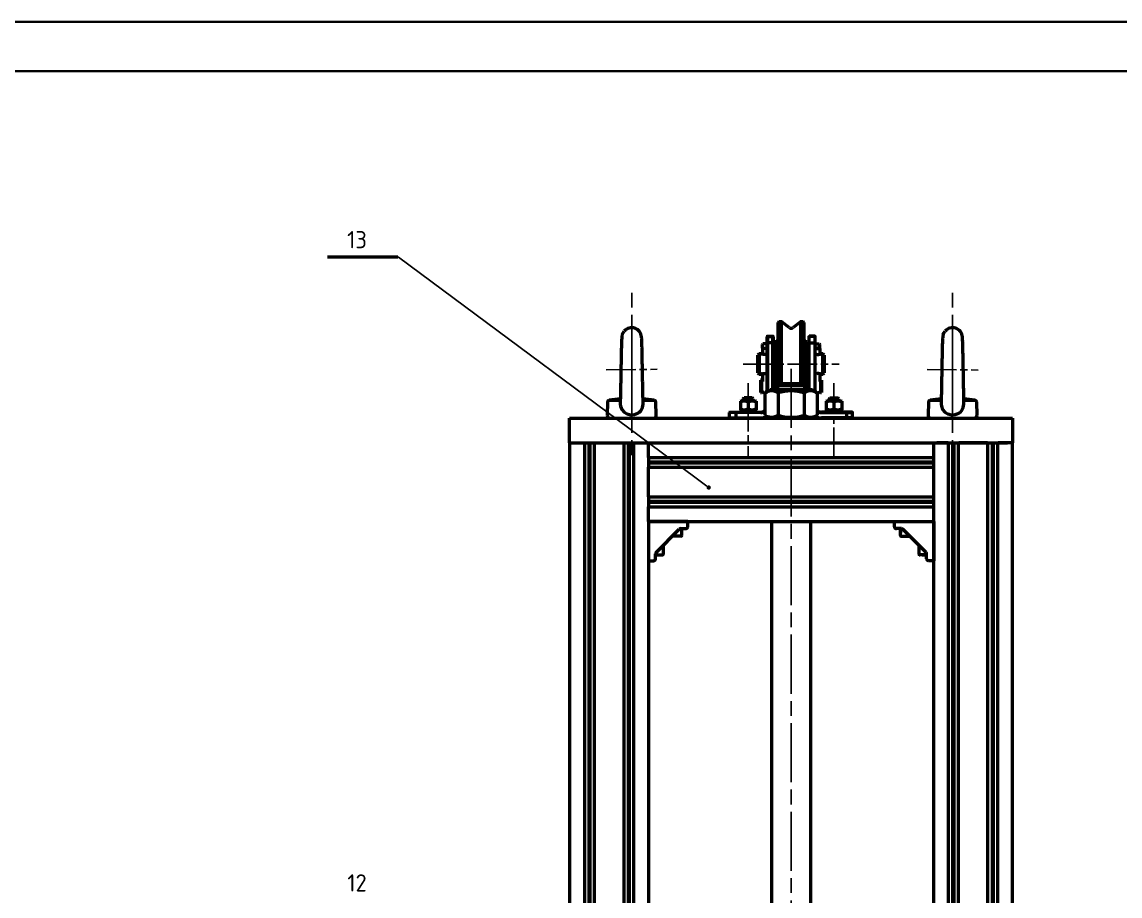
# Model space of a CAD drawing. Header units: millimetres. Extents: x 32504 to 36677, y 41990 to 42879.
# Drawn here: x 34294.4 to 34517.5, y 42691 to 42868.6 of the extents above; entities that cross this region are included whole.
import ezdxf

# ---------------------------------------------------------------- set-up
doc = ezdxf.new("R2010")
doc.units = ezdxf.units.MM
doc.linetypes.add('AM_ISO08W050', pattern=[18, 12, -1.5, 3, -1.5])
doc.linetypes.add('AM_ISO08W050x2', pattern=[9, 6, -0.75, 1.5, -0.75])
for name, color, linetype, lineweight in [('AM_0N', 7, 'Continuous', 50), ('AM_4N', 3, 'Continuous', 25), ('AM_5', 3, 'Continuous', 25), ('Duong_tam', 4, 'AM_ISO08W050', 25), ('Net_dam', 7, 'Continuous', 50)]:
    doc.layers.add(name, color=color, linetype=linetype, lineweight=lineweight)
doc.styles.add('TCVN7284', font='tcvn7284-2003i.ttf', dxfattribs={"height": 3.5})

msp = doc.modelspace()

# ---------------------------------------------------------------- hatches: boundary and pattern name
at = {"layer": 'AM_5'}
h = msp.add_hatch(color=256, dxfattribs=at)
edge = h.paths.add_edge_path(flags=0)
edge.add_arc((34433.9247, 42774.0186), 0.4375, 0, 360)

# ---------------------------------------------------------------- linework, layer by layer
at = {"layer": 'AM_0N'}
for p, q in [((34447.6661, 42794.6922), (34448.0955, 42795.1216)), ((34453.6661, 42794.6922), (34447.6661, 42794.6922)), ((34453.2367, 42795.1216), (34448.0955, 42795.1216)), ((34453.6661, 42794.6922), (34453.2367, 42795.1216)), ((34445.3531, 42793.2394), (34446.3961, 42793.8416)), ((34445.3531, 42793.2394), (34445.3531, 42788.7238)), ((34454.9361, 42793.8416), (34446.3961, 42793.8416)), ((34448.0096, 42793.2394), (34448.0096, 42788.7238)), ((34453.3226, 42793.2394), (34453.3226, 42788.7238)), ((34455.9791, 42793.2394), (34454.9361, 42793.8416)), ((34455.9791, 42793.2394), (34455.9791, 42788.7238)), ((34440.5028, 42791.6493), (34440.3528, 42791.5627)), ((34440.3528, 42791.5627), (34440.3528, 42789.8359)), ((34440.5028, 42791.6493), (34443.4028, 42791.6493)), ((34440.9528, 42792.0528), (34441.1368, 42792.2368)), ((34440.9528, 42791.6493), (34440.9528, 42792.0528)), ((34442.9528, 42792.0528), (34440.9528, 42792.0528)), ((34442.7688, 42792.2368), (34441.1368, 42792.2368)), ((34441.9528, 42791.4195), (34441.9528, 42789.9791)), ((34442.9528, 42792.0528), (34442.7688, 42792.2368)), ((34442.9528, 42791.6493), (34442.9528, 42792.0528)), ((34443.4028, 42791.6493), (34443.5528, 42791.5627)), ((34443.5528, 42791.5627), (34443.5528, 42789.8359)), ((34457.9294, 42791.6516), (34457.7794, 42791.565)), ((34457.7794, 42791.565), (34457.7794, 42789.8382)), ((34457.9294, 42791.6516), (34460.8294, 42791.6516)), ((34458.3794, 42792.0528), (34458.5634, 42792.2368)), ((34458.3794, 42791.6516), (34458.3794, 42792.0528)), ((34458.3794, 42792.0528), (34460.3794, 42792.0528)), ((34458.5634, 42792.2368), (34460.1954, 42792.2368)), ((34459.3794, 42791.4218), (34459.3794, 42789.9814)), ((34460.3794, 42792.0528), (34460.1954, 42792.2368)), ((34460.3794, 42791.6516), (34460.3794, 42792.0528)), ((34460.8294, 42791.6516), (34460.9794, 42791.565)), ((34460.9794, 42791.565), (34460.9794, 42789.8382)), ((34440.3528, 42789.8359), (34440.5028, 42789.7493)), ((34440.4328, 42789.7493), (34440.4328, 42789.3493)), ((34441.7272, 42789.7493), (34440.4328, 42789.7493)), ((34440.7528, 42789.3493), (34440.4328, 42789.3493)), ((34443.4128, 42789.7493), (34440.4928, 42789.7493)), ((34443.4028, 42789.7493), (34440.5028, 42789.7493)), ((34441.8728, 42789.3493), (34441.7272, 42789.7493)), ((34443.4728, 42789.7493), (34441.8872, 42789.7493)), ((34442.0328, 42789.3493), (34441.8872, 42789.7493)), ((34443.4728, 42789.3493), (34442.0328, 42789.3493)), ((34443.5528, 42789.8359), (34443.4028, 42789.7493)), ((34443.4728, 42789.3493), (34443.4728, 42789.7493)), ((34445.3531, 42788.7238), (34446.3961, 42788.1216)), ((34454.9361, 42788.1216), (34446.3961, 42788.1216)), ((34455.9791, 42788.7238), (34454.9361, 42788.1216)), ((34457.7794, 42789.8382), (34457.9294, 42789.7516)), ((34457.8594, 42789.7493), (34459.445, 42789.7493)), ((34457.8594, 42789.3493), (34457.8594, 42789.7493)), ((34457.9194, 42789.7493), (34460.8394, 42789.7493)), ((34459.1638, 42789.7516), (34457.9294, 42789.7516)), ((34460.8494, 42789.7516), (34457.9294, 42789.7516)), ((34460.8294, 42789.7516), (34457.9294, 42789.7516)), ((34459.2994, 42789.3493), (34459.1538, 42789.7493)), ((34459.4594, 42789.3493), (34459.3138, 42789.7493)), ((34459.605, 42789.7493), (34460.8994, 42789.7493)), ((34460.9794, 42789.8382), (34460.8294, 42789.7516)), ((34460.8994, 42789.7493), (34460.8994, 42789.3493))]:
    msp.add_line(p, q, dxfattribs=at)
for centre, radius, start, end in [((34446.6814, 42791.3024), 2.3487, 55.561531, 115.561531), ((34450.6661, 42784.8737), 8.7774, 72.383031, 107.616969), ((34454.6509, 42791.3024), 2.3487, 64.438469, 124.438469), ((34441.1528, 42789.2562), 2.3065, 69.705445, 110.294555), ((34442.7528, 42789.2562), 2.3065, 69.705445, 110.294555), ((34458.5794, 42789.2585), 2.3065, 69.705445, 110.294555), ((34460.1794, 42789.2585), 2.3065, 69.705445, 110.294555), ((34441.1528, 42792.1424), 2.3065, 249.705445, 290.294555), ((34442.7528, 42792.1424), 2.3065, 249.705445, 290.294555), ((34446.6814, 42790.6609), 2.3487, 244.438469, 304.438469), ((34450.6661, 42797.0895), 8.7774, 252.383031, 287.616969), ((34454.6509, 42790.6609), 2.3487, 235.561531, 295.561531), ((34458.5794, 42792.1447), 2.3065, 249.705445, 290.294555), ((34460.1794, 42792.1447), 2.3065, 249.705445, 290.294555)]:
    msp.add_arc(centre, radius, start, end, dxfattribs=at)
at = {"layer": 'AM_4N'}
for p, q in [((34448.0955, 42795.1216), (34448.0955, 42793.8416)), ((34453.2367, 42795.1216), (34453.2367, 42793.8416)), ((34441.1368, 42792.2368), (34441.1368, 42791.6493)), ((34442.7688, 42792.2368), (34442.7688, 42791.6493)), ((34458.5634, 42792.2368), (34458.5634, 42791.6516)), ((34460.1954, 42792.2368), (34460.1954, 42791.6516))]:
    msp.add_line(p, q, dxfattribs=at)
at = {"layer": 'AM_5', "color": 3}
msp.add_line((34370.8802, 42820.8014), (34356.4984, 42820.8014), dxfattribs=at)
at = {"layer": 'AM_5'}
for p in [(34370.8802, 42820.8014), (34433.5734, 42774.2794)]:
    msp.add_line(p, (34431.114, 42776.1043), dxfattribs=at)
at = {"layer": 'Duong_tam'}
for p, q in [((34418.2735, 42797.1113), (34418.2735, 42814.1084)), ((34483.4735, 42797.1113), (34483.4735, 42814.101)), ((34418.2735, 42797.1113), (34418.2735, 42780.1143)), ((34450.6661, 42372.1216), (34450.6661, 42798.1216)), ((34483.4735, 42797.1113), (34483.4735, 42780.1216))]:
    msp.add_line(p, q, dxfattribs=at)
at = {"layer": 'Duong_tam', "linetype": 'AM_ISO08W050x2'}
for p, q in [((34440.93, 42799.1198), (34460.4022, 42799.1198)), ((34413.0851, 42797.9215), (34423.4608, 42798.0384)), ((34478.2851, 42797.9825), (34488.6625, 42797.8886)), ((34441.9528, 42795.2345), (34441.9528, 42791.6493)), ((34459.3794, 42795.2368), (34459.3794, 42780.1639)), ((34441.9528, 42791.4195), (34441.9528, 42780.1616))]:
    msp.add_line(p, q, dxfattribs=at)
at = {"layer": 'Net_dam'}
for p, q in [((34370.7787, 42820.8014), (34356.4965, 42820.8014)), ((34448.0677, 42795.0938), (34448.0677, 42807.5252)), ((34448.7479, 42807.6776), (34448.2201, 42807.6776)), ((34448.7479, 42795.1216), (34448.7479, 42807.6776)), ((34450.2733, 42806.5182), (34448.8422, 42807.6449)), ((34452.49, 42807.6449), (34451.0589, 42806.5182)), ((34453.1121, 42807.6776), (34452.5843, 42807.6776)), ((34452.5843, 42807.6776), (34452.5843, 42795.1216)), ((34453.2645, 42807.5252), (34453.2645, 42795.1216)), ((34445.7766, 42804.6316), (34445.7766, 42804.6739)), ((34445.7766, 42803.4378), (34445.7766, 42804.6316)), ((34445.7766, 42793.4698), (34445.7766, 42804.5893)), ((34445.8528, 42804.7501), (34446.9704, 42804.7501)), ((34445.8528, 42804.7501), (34445.8528, 42804.7078)), ((34445.8528, 42804.7078), (34445.8528, 42803.4378)), ((34445.8528, 42804.7078), (34446.9704, 42804.7078)), ((34445.8528, 42804.5893), (34445.8528, 42793.5001)), ((34446.9704, 42804.7078), (34446.9704, 42804.7501)), ((34446.9704, 42803.4378), (34446.9704, 42804.7078)), ((34446.9704, 42793.8416), (34446.9704, 42804.5893)), ((34447.0466, 42804.6739), (34447.0466, 42804.6316)), ((34447.0466, 42804.6316), (34447.0466, 42803.4378)), ((34447.0466, 42804.5893), (34447.0466, 42793.8416)), ((34447.6181, 42793.8416), (34447.6181, 42803.6263)), ((34447.9153, 42803.7787), (34447.7705, 42803.7787)), ((34453.5617, 42803.7787), (34453.4169, 42803.7787)), ((34453.7141, 42803.6263), (34453.7141, 42793.8416)), ((34454.2856, 42804.6739), (34454.2856, 42804.6316)), ((34454.2856, 42804.6316), (34454.2856, 42803.4378)), ((34454.2856, 42804.5893), (34454.2856, 42793.8416)), ((34455.4794, 42804.7501), (34454.3618, 42804.7501)), ((34454.3618, 42804.7078), (34454.3618, 42804.7501)), ((34454.3618, 42803.4378), (34454.3618, 42804.7078)), ((34455.4794, 42804.7078), (34454.3618, 42804.7078)), ((34454.3618, 42793.8416), (34454.3618, 42804.5893)), ((34455.4794, 42804.7501), (34455.4794, 42804.7078)), ((34455.4794, 42804.7078), (34455.4794, 42803.4378)), ((34455.4794, 42804.5893), (34455.4794, 42793.5001)), ((34455.5556, 42804.6316), (34455.5556, 42804.6739)), ((34455.5556, 42803.4378), (34455.5556, 42804.6316)), ((34455.5556, 42793.4698), (34455.5556, 42804.5893)), ((34444.9333, 42803.2092), (34444.8368, 42803.1127)), ((34444.8368, 42802.3191), (34444.8368, 42803.1127)), ((34444.8368, 42802.2491), (34444.9333, 42802.3456)), ((34444.8368, 42802.2491), (34444.8368, 42801.1136)), ((34445.6801, 42803.2515), (34444.9333, 42803.2515)), ((34445.6801, 42803.2092), (34444.9333, 42803.2092)), ((34445.7766, 42803.1127), (34445.6801, 42803.2092)), ((34445.6801, 42802.3456), (34445.7766, 42802.2491)), ((34445.7766, 42803.4378), (34445.8528, 42803.4378)), ((34446.9704, 42803.4378), (34445.8528, 42803.4378)), ((34447.0466, 42803.4378), (34446.9704, 42803.4378)), ((34447.0974, 42802.7605), (34447.0466, 42802.6725)), ((34447.0974, 42802.7182), (34447.0466, 42802.6302)), ((34447.5301, 42802.7605), (34447.0974, 42802.7605)), ((34447.0974, 42802.7605), (34447.0974, 42802.7182)), ((34447.0974, 42802.7605), (34447.0974, 42800.2713)), ((34447.5301, 42802.7182), (34447.0974, 42802.7182)), ((34447.6181, 42802.7097), (34447.5301, 42802.7605)), ((34447.5301, 42802.7182), (34447.5301, 42802.7605)), ((34447.5301, 42800.2713), (34447.5301, 42802.7605)), ((34447.6181, 42802.6674), (34447.5301, 42802.7182)), ((34454.2856, 42803.4378), (34454.3618, 42803.4378)), ((34454.3618, 42803.4378), (34455.4794, 42803.4378)), ((34455.5556, 42803.4378), (34455.4794, 42803.4378)), ((34455.5556, 42803.1127), (34455.6521, 42803.2092)), ((34455.6521, 42802.3456), (34455.5556, 42802.2491)), ((34455.6521, 42803.2515), (34456.3989, 42803.2515)), ((34455.6521, 42803.2092), (34456.3989, 42803.2092)), ((34456.3989, 42803.2092), (34456.4954, 42803.1127)), ((34456.4954, 42802.2491), (34456.3989, 42802.3456)), ((34456.4954, 42802.3191), (34456.4954, 42803.1127)), ((34456.4954, 42802.2491), (34456.4954, 42801.1136)), ((34444.184, 42801.1941), (34443.93, 42800.9401)), ((34444.184, 42801.1518), (34443.93, 42800.8978)), ((34443.93, 42800.8978), (34443.93, 42800.9401)), ((34443.93, 42797.3418), (34443.93, 42800.8978)), ((34444.6646, 42801.1941), (34444.184, 42801.1941)), ((34444.184, 42801.1941), (34444.184, 42801.1518)), ((34444.6646, 42801.1518), (34444.184, 42801.1518)), ((34444.184, 42801.1518), (34444.184, 42797.0878)), ((34447.0974, 42800.2713), (34447.0974, 42796.673)), ((34447.5301, 42796.673), (34447.5301, 42800.2713)), ((34454.2856, 42801.1941), (34453.7141, 42801.1941)), ((34454.2856, 42801.1518), (34453.7141, 42801.1518)), ((34457.1482, 42801.1941), (34456.6676, 42801.1941)), ((34457.1482, 42801.1518), (34456.6676, 42801.1518)), ((34457.4022, 42800.9401), (34457.1482, 42801.1941)), ((34457.1482, 42801.1518), (34457.1482, 42801.1941)), ((34457.4022, 42800.8978), (34457.1482, 42801.1518)), ((34457.1482, 42797.0878), (34457.1482, 42801.1518)), ((34457.4022, 42800.9401), (34457.4022, 42800.8978)), ((34457.4022, 42800.8978), (34457.4022, 42797.3418)), ((34443.93, 42797.3418), (34444.184, 42797.0878)), ((34444.184, 42797.0878), (34444.6613, 42797.0878)), ((34453.7141, 42797.0878), (34454.2856, 42797.0878)), ((34456.6709, 42797.0878), (34457.1482, 42797.0878)), ((34457.1482, 42797.0878), (34457.4022, 42797.3418)), ((34444.6793, 42795.8551), (34444.4558, 42795.8551)), ((34444.4558, 42795.8551), (34444.4558, 42795.8127)), ((34444.6793, 42795.8127), (34444.4558, 42795.8127)), ((34444.4558, 42795.8127), (34444.4558, 42793.3337)), ((34444.8368, 42795.6674), (34444.6793, 42795.8551)), ((34444.6793, 42795.8551), (34444.6793, 42795.8127)), ((34444.8368, 42795.6251), (34444.6793, 42795.8127)), ((34444.6793, 42795.8127), (34444.6793, 42793.3337)), ((34447.0974, 42796.673), (34447.5301, 42796.673)), ((34447.6661, 42794.6922), (34447.6661, 42793.8416)), ((34447.6661, 42794.6922), (34447.6661, 42793.8416)), ((34447.6661, 42794.6922), (34447.6661, 42793.8416)), ((34453.2367, 42795.1216), (34448.0955, 42795.1216)), ((34453.2367, 42795.1216), (34448.0955, 42795.1216)), ((34453.2367, 42795.1216), (34448.0955, 42795.1216)), ((34453.6661, 42793.8416), (34453.6661, 42794.6922)), ((34453.6661, 42793.8416), (34453.6661, 42794.6922)), ((34453.6661, 42793.8416), (34453.6661, 42794.6922)), ((34456.6529, 42795.8551), (34456.4954, 42795.6674)), ((34456.6529, 42795.8127), (34456.4954, 42795.6251)), ((34456.8764, 42795.8551), (34456.6529, 42795.8551)), ((34456.6529, 42795.8551), (34456.6529, 42795.8127)), ((34456.8764, 42795.8127), (34456.6529, 42795.8127)), ((34456.6529, 42795.8127), (34456.6529, 42793.3337)), ((34456.8764, 42795.8551), (34456.8764, 42795.8127)), ((34456.8764, 42795.8127), (34456.8764, 42793.3337)), ((34444.4558, 42793.3337), (34444.6793, 42793.3337)), ((34444.6793, 42793.3337), (34444.8623, 42793.5518)), ((34456.4699, 42793.5518), (34456.6529, 42793.3337)), ((34456.6529, 42793.3337), (34456.8764, 42793.3337)), ((34413.3551, 42791.3886), (34413.2888, 42788.7366)), ((34413.6946, 42791.7741), (34415.9677, 42791.7741)), ((34420.5823, 42791.7741), (34422.8523, 42791.7741)), ((34423.2581, 42788.7366), (34423.1918, 42791.3886)), ((34478.5551, 42791.3886), (34478.4888, 42788.7366)), ((34478.8946, 42791.7741), (34481.1677, 42791.7741)), ((34485.7823, 42791.7741), (34488.0523, 42791.7741)), ((34488.3873, 42791.0274), (34488.4101, 42791.0274)), ((34488.4581, 42788.7366), (34488.3918, 42791.3886)), ((34405.6661, 42783.1216), (34405.6661, 42788.1216)), ((34405.6661, 42788.1216), (34406.6661, 42788.1216)), ((34406.6661, 42788.1216), (34494.6661, 42788.1216)), ((34439.4393, 42789.2731), (34438.1693, 42789.2731)), ((34438.1693, 42788.1555), (34438.1693, 42789.2731)), ((34438.1693, 42788.1555), (34439.198, 42788.1555)), ((34438.2455, 42789.3493), (34439.4393, 42789.3493)), ((34439.198, 42788.1555), (34444.5066, 42788.1555)), ((34439.198, 42788.1216), (34439.198, 42788.1555)), ((34439.4393, 42789.3493), (34439.4393, 42789.2731)), ((34439.4393, 42789.3493), (34444.5066, 42789.3493)), ((34439.4393, 42789.2731), (34439.4393, 42788.1555)), ((34444.5066, 42789.2731), (34439.4393, 42789.2731)), ((34444.5066, 42789.3493), (34444.5066, 42789.2731)), ((34456.8256, 42789.3493), (34456.8256, 42789.2731)), ((34461.8929, 42789.3493), (34456.8256, 42789.3493)), ((34456.8256, 42789.2731), (34461.8929, 42789.2731)), ((34461.6516, 42788.1555), (34456.8256, 42788.1555)), ((34461.6516, 42789.3493), (34461.6516, 42789.2731)), ((34463.1629, 42788.1555), (34461.6516, 42788.1555)), ((34461.6516, 42788.1216), (34461.6516, 42788.1555)), ((34463.0867, 42789.3493), (34461.8929, 42789.3493)), ((34461.8929, 42789.2731), (34461.8929, 42788.1555)), ((34461.8929, 42789.2731), (34463.1629, 42789.2731)), ((34463.1629, 42788.1555), (34463.1629, 42789.2731)), ((34494.6661, 42788.1216), (34495.6661, 42788.1216)), ((34495.6661, 42788.1216), (34495.6661, 42783.1216)), ((34405.6661, 42783.1216), (34405.6661, 42385.1216)), ((34405.6661, 42783.1216), (34406.2661, 42783.1216)), ((34406.2661, 42783.1216), (34408.6061, 42783.1216)), ((34406.6661, 42783.1216), (34494.6661, 42783.1216)), ((34408.6661, 42783.1216), (34408.6661, 42387.1216)), ((34409.5622, 42783.1216), (34409.5622, 42387.1216)), ((34409.6661, 42783.1216), (34409.6661, 42387.1216)), ((34409.77, 42783.1216), (34409.77, 42387.1216)), ((34410.6661, 42783.1216), (34410.6661, 42385.1216)), ((34410.7261, 42783.1216), (34416.6061, 42783.1216)), ((34416.6661, 42783.1216), (34416.6661, 42385.1216)), ((34417.5622, 42783.1216), (34417.5622, 42387.1216)), ((34417.6661, 42783.1216), (34417.6661, 42387.1216)), ((34417.77, 42783.1216), (34417.77, 42387.1216)), ((34418.6661, 42783.1216), (34418.6661, 42387.1216)), ((34418.7261, 42783.1216), (34421.0661, 42783.1216)), ((34421.6661, 42782.5216), (34421.6661, 42783.1216)), ((34421.6661, 42780.1816), (34421.6661, 42782.5216)), ((34479.6661, 42782.5216), (34479.6661, 42783.1216)), ((34479.6661, 42780.1816), (34479.6661, 42782.5216)), ((34482.6061, 42783.1216), (34480.2661, 42783.1216)), ((34482.6661, 42387.1216), (34482.6661, 42783.1216)), ((34483.5622, 42387.1216), (34483.5622, 42783.1216)), ((34483.6661, 42387.1216), (34483.6661, 42783.1216)), ((34483.77, 42387.1216), (34483.77, 42783.1216)), ((34484.6661, 42385.1216), (34484.6661, 42783.1216)), ((34490.6061, 42783.1216), (34484.7261, 42783.1216)), ((34490.6661, 42385.1216), (34490.6661, 42783.1216)), ((34491.5622, 42387.1216), (34491.5622, 42783.1216)), ((34491.6661, 42387.1216), (34491.6661, 42783.1216)), ((34491.77, 42387.1216), (34491.77, 42783.1216)), ((34492.6661, 42387.1216), (34492.6661, 42783.1216)), ((34495.0661, 42783.1216), (34492.7261, 42783.1216)), ((34495.6661, 42783.1216), (34495.0661, 42783.1216)), ((34495.6661, 42385.1216), (34495.6661, 42783.1216)), ((34421.6661, 42780.1216), (34421.6661, 42780.1816)), ((34421.6661, 42780.1216), (34479.6661, 42780.1216)), ((34421.6661, 42780.1216), (34421.6661, 42778.1216)), ((34421.6661, 42779.2255), (34479.6661, 42779.2255)), ((34421.6661, 42779.1216), (34479.6661, 42779.1216)), ((34421.6661, 42779.0177), (34479.6661, 42779.0177)), ((34479.6661, 42780.1216), (34479.6661, 42780.1816)), ((34479.6661, 42778.1216), (34479.6661, 42780.1216)), ((34421.6661, 42778.0616), (34421.6661, 42778.1216)), ((34421.6661, 42778.1216), (34479.6661, 42778.1216)), ((34421.6661, 42772.1816), (34421.6661, 42778.0616)), ((34479.6661, 42778.0616), (34479.6661, 42778.1216)), ((34479.6661, 42772.1816), (34479.6661, 42778.0616)), ((34421.6661, 42772.1216), (34421.6661, 42772.1816)), ((34421.6661, 42772.1216), (34479.6661, 42772.1216)), ((34421.6661, 42772.1216), (34421.6661, 42770.1216)), ((34421.6661, 42771.2255), (34479.6661, 42771.2255)), ((34421.6661, 42771.1216), (34479.6661, 42771.1216)), ((34421.6661, 42771.0177), (34479.6661, 42771.0177)), ((34421.6661, 42770.0616), (34421.6661, 42770.1216)), ((34421.6661, 42770.1216), (34479.6661, 42770.1216)), ((34421.6661, 42767.7216), (34421.6661, 42770.0616)), ((34479.6661, 42772.1216), (34479.6661, 42772.1816)), ((34479.6661, 42770.1216), (34479.6661, 42772.1216)), ((34479.6661, 42770.0616), (34479.6661, 42770.1216)), ((34479.6661, 42767.7216), (34479.6661, 42770.0616)), ((34421.6661, 42767.1216), (34421.6661, 42767.7216)), ((34421.6661, 42767.1216), (34421.6661, 42759.1216)), ((34429.6661, 42767.1216), (34421.6661, 42767.1216)), ((34421.6661, 42767.1216), (34479.6661, 42767.1216)), ((34421.6661, 42767.1216), (34421.6661, 42406.1216)), ((34428.2318, 42765.6616), (34429.2661, 42765.6616)), ((34428.4661, 42764.7216), (34428.4661, 42765.6616)), ((34428.4661, 42764.7216), (34428.4661, 42765.6616)), ((34428.4661, 42764.2616), (34428.4661, 42765.6616)), ((34429.6661, 42766.0616), (34429.6661, 42767.1216)), ((34446.6661, 42767.1216), (34446.6661, 42606.8974)), ((34454.6661, 42606.8974), (34454.6661, 42767.1216)), ((34471.6661, 42767.1216), (34479.6661, 42767.1216)), ((34471.6661, 42766.0616), (34471.6661, 42767.1216)), ((34473.1004, 42765.6616), (34472.0661, 42765.6616)), ((34472.8661, 42765.6616), (34472.8661, 42764.7216)), ((34472.8661, 42764.2616), (34472.8661, 42765.6616)), ((34479.6661, 42767.1216), (34479.6661, 42767.7216)), ((34479.6661, 42767.1216), (34479.6661, 42759.1216)), ((34479.6661, 42406.1216), (34479.6661, 42767.1216)), ((34423.2433, 42760.8388), (34427.9489, 42765.5445)), ((34428.3061, 42764.1016), (34426.5061, 42764.1016)), ((34473.0261, 42764.1016), (34474.8261, 42764.1016)), ((34478.0889, 42760.8388), (34473.3833, 42765.5445)), ((34424.6861, 42762.2816), (34424.6861, 42760.4816)), ((34476.6461, 42762.2816), (34476.6461, 42760.4816)), ((34421.6661, 42759.1216), (34422.7261, 42759.1216)), ((34423.1261, 42759.5216), (34423.1261, 42760.5559)), ((34423.1261, 42760.3216), (34424.0661, 42760.3216)), ((34423.1261, 42760.3216), (34424.0661, 42760.3216)), ((34423.1261, 42760.3216), (34424.5261, 42760.3216)), ((34478.2061, 42760.3216), (34476.8061, 42760.3216)), ((34477.2661, 42760.3216), (34478.2061, 42760.3216)), ((34478.2061, 42759.5216), (34478.2061, 42760.5559)), ((34479.6661, 42759.1216), (34478.6061, 42759.1216))]:
    msp.add_line(p, q, dxfattribs=at)
at = {"layer": 'Net_dam', "lineweight": 35}
for points in [[(33949.6398, 42027.6315), (33949.6398, 42868.6315), (35138.6398, 42868.6315), (35138.6398, 42027.6315), (33949.6398, 42027.6315)], [(33969.6398, 42037.6315), (33969.6398, 42858.6315), (35128.6398, 42858.6315), (35128.6398, 42037.6315)]]:
    msp.add_lwpolyline(points, close=True, dxfattribs=at)
at = {"layer": 'Net_dam', "flags": 128}
for points in [[(34416.3726, 42805.1016), (34416.5311, 42805.4612), (34416.7649, 42805.7918)], [(34481.5726, 42805.1016), (34481.7311, 42805.4612), (34481.9649, 42805.7918)], [(34415.9628, 42791.2749), (34415.9603, 42790.9705), (34416.0118, 42790.5577), (34416.2616, 42789.8823), (34416.7165, 42789.3384), (34417.3256, 42788.9761), (34418.0661, 42788.8058), (34418.8373, 42788.8585), (34419.2103, 42788.9715), (34419.5561, 42789.1416), (34419.8575, 42789.3619), (34420.1143, 42789.6311), (34420.4588, 42790.2715), (34420.5874, 42790.9798), (34420.5828, 42791.3886), (34420.5828, 42791.3886)], [(34481.1628, 42791.2749), (34481.1603, 42790.9705), (34481.2118, 42790.5577), (34481.4616, 42789.8823), (34481.9165, 42789.3384), (34482.5256, 42788.9761), (34483.2661, 42788.8058), (34484.0373, 42788.8585), (34484.4103, 42788.9715), (34484.7561, 42789.1416), (34485.0575, 42789.3619), (34485.3143, 42789.6311), (34485.6588, 42790.2715), (34485.7874, 42790.9798), (34485.7828, 42791.3886), (34485.7828, 42791.3886)]]:
    msp.add_lwpolyline(points, dxfattribs=at)
at = {"layer": 'Net_dam'}
for centre, radius, start, end in [((34418.2735, 42804.4793), 1.9995, 3.939163, 138.976183), ((34448.2201, 42807.5252), 0.1524, 90, 180), ((34448.7479, 42807.5252), 0.1524, 51.787292, 90), ((34450.6661, 42807.0172), 0.635, 231.787292, 308.212708), ((34452.5843, 42807.5252), 0.1524, 90, 128.212708), ((34453.1121, 42807.5252), 0.1524, 0, 90), ((34483.4735, 42804.4793), 1.9995, 3.939163, 138.976183), ((34445.8528, 42804.6739), 0.0762, 90, 180), ((34445.8528, 42804.6316), 0.0762, 90, 180), ((34446.9704, 42804.6739), 0.0762, 0, 90), ((34446.9704, 42804.6316), 0.0762, 0, 90), ((34447.7705, 42803.6263), 0.1524, 90, 180), ((34447.9153, 42803.9311), 0.1524, 270, 0), ((34453.4169, 42803.9311), 0.1524, 180, 270), ((34453.5617, 42803.6263), 0.1524, 0, 90), ((34454.3618, 42804.6739), 0.0762, 90, 180), ((34454.3618, 42804.6316), 0.0762, 90, 180), ((34455.4794, 42804.6739), 0.0762, 0, 90), ((34455.4794, 42804.6316), 0.0762, 0, 90), ((34413.755, 42791.3786), 0.4, 98.681485, 178.567904), ((34418.2734, 42761.7865), 30.3351, 94.343953, 98.681485), ((34418.2734, 42761.7865), 30.3351, 81.318515, 85.653253), ((34422.7919, 42791.3786), 0.4, 1.432096, 81.318515), ((34478.955, 42791.3786), 0.4, 98.681485, 178.567904), ((34483.4734, 42761.7865), 30.3351, 94.343953, 98.681485), ((34483.4734, 42761.7865), 30.3351, 81.318515, 85.653253), ((34487.9919, 42791.3786), 0.4, 1.432096, 81.318515), ((34413.8886, 42788.7216), 0.6, 178.567904, 270), ((34422.6582, 42788.7216), 0.6, 270, 1.432096), ((34438.2455, 42789.2731), 0.0762, 90, 180), ((34438.2455, 42788.1555), 0.0762, 180, 206.400803), ((34444.5066, 42790.6193), 1.27, 270, 311.800228), ((34444.5066, 42790.6193), 1.3462, 270, 308.962161), ((34444.5066, 42790.6193), 2.4638, 270, 300.638932), ((34444.5066, 42790.6193), 2.54, 280.473392, 301.945827), ((34456.8256, 42790.6193), 2.54, 238.054173, 259.526608), ((34456.8256, 42790.6193), 2.4638, 239.361068, 270), ((34456.8256, 42790.6193), 1.27, 228.199772, 270), ((34456.8256, 42790.6193), 1.3462, 231.037839, 270), ((34463.0867, 42789.2731), 0.0762, 0, 90), ((34463.0867, 42788.1555), 0.0762, 333.599197, 0), ((34479.0886, 42788.7216), 0.6, 178.567904, 270), ((34487.8582, 42788.7216), 0.6, 270, 1.432096), ((34428.2318, 42765.2616), 0.4, 90, 135), ((34429.2661, 42766.0616), 0.4, 270, 0), ((34472.0661, 42766.0616), 0.4, 180, 270), ((34473.1004, 42765.2616), 0.4, 45, 90), ((34428.3061, 42764.2616), 0.16, 270, 0), ((34473.0261, 42764.2616), 0.16, 180, 270), ((34422.7261, 42759.5216), 0.4, 270, 0), ((34423.5261, 42760.5559), 0.4, 135, 180), ((34424.5261, 42760.4816), 0.16, 270, 0), ((34476.8061, 42760.4816), 0.16, 180, 270), ((34477.8061, 42760.5559), 0.4, 0, 45), ((34478.6061, 42759.5216), 0.4, 180, 270)]:
    msp.add_arc(centre, radius, start, end, dxfattribs=at)
for points, knots in [([(34416.3726, 42805.1016), (34416.3621, 42805.0716), (34416.3416, 42805.0133), (34416.3, 42804.8128), (34416.2782, 42804.591), (34416.2484, 42804.2436), (34416.2189, 42803.7522), (34416.1943, 42803.1118), (34416.1761, 42802.4968), (34416.1626, 42801.9446), (34416.1519, 42801.4619), (34416.1414, 42800.9651), (34416.1305, 42800.4188), (34416.1185, 42799.7995), (34416.1037, 42798.9998), (34416.0849, 42797.9553), (34416.0649, 42796.8161), (34416.0462, 42795.7708), (34416.0303, 42794.9061), (34416.0159, 42794.1549), (34416.0038, 42793.5555), (34415.9925, 42793.0227), (34415.9813, 42792.5295), (34415.9694, 42792.0435), (34415.9617, 42791.7705), (34415.9628, 42791.2749)], [0, 0, 0, 0, 0.04295877, 0.08363603, 0.12166395, 0.15736711, 0.22193535, 0.27761993, 0.32483943, 0.36391041, 0.39535808, 0.42421506, 0.46145207, 0.49728824, 0.53491774, 0.59960758, 0.67160923, 0.72196487, 0.77387456, 0.81987005, 0.85668758, 0.88719981, 0.92627107, 0.96256023, 1, 1, 1, 1]), ([(34420.5828, 42791.3886), (34420.5845, 42791.7791), (34420.579, 42791.9935), (34420.5672, 42792.4514), (34420.5533, 42793.0659), (34420.5402, 42793.689), (34420.5283, 42794.2922), (34420.5173, 42794.8687), (34420.5054, 42795.5118), (34420.4915, 42796.2816), (34420.4768, 42797.1113), (34420.4626, 42797.9157), (34420.4497, 42798.6353), (34420.4373, 42799.3179), (34420.4241, 42800.0208), (34420.4098, 42800.7538), (34420.397, 42801.365), (34420.3867, 42801.8304), (34420.379, 42802.1578), (34420.3717, 42802.4549), (34420.3637, 42802.7607), (34420.3548, 42803.0793), (34420.3445, 42803.4157), (34420.3329, 42803.7485), (34420.3186, 42804.0671), (34420.3044, 42804.3481), (34420.2869, 42804.5591), (34420.2747, 42804.5969), (34420.2683, 42804.6167)], [0, 0, 0, 0, 0.02397997, 0.06874575, 0.1103355, 0.15682704, 0.19280062, 0.22370839, 0.26123108, 0.30576429, 0.35530175, 0.4006025, 0.4405129, 0.47699487, 0.51813902, 0.56482419, 0.61234664, 0.63827671, 0.66224538, 0.68424967, 0.7068427, 0.73664265, 0.76727055, 0.80317006, 0.84433228, 0.89088219, 0.94275068, 1, 1, 1, 1]), ([(34481.5726, 42805.1016), (34481.5621, 42805.0716), (34481.5416, 42805.0133), (34481.5, 42804.8128), (34481.4782, 42804.591), (34481.4484, 42804.2436), (34481.4189, 42803.7522), (34481.3943, 42803.1118), (34481.3761, 42802.4968), (34481.3626, 42801.9446), (34481.3519, 42801.4619), (34481.3414, 42800.9651), (34481.3305, 42800.4188), (34481.3185, 42799.7995), (34481.3037, 42798.9998), (34481.2849, 42797.9553), (34481.2649, 42796.8161), (34481.2462, 42795.7708), (34481.2303, 42794.9061), (34481.2159, 42794.1549), (34481.2038, 42793.5555), (34481.1925, 42793.0227), (34481.1813, 42792.5295), (34481.1694, 42792.0435), (34481.1617, 42791.7705), (34481.1628, 42791.2749)], [0, 0, 0, 0, 0.04295877, 0.08363603, 0.12166395, 0.15736711, 0.22193535, 0.27761993, 0.32483943, 0.36391041, 0.39535808, 0.42421506, 0.46145207, 0.49728824, 0.53491774, 0.59960758, 0.67160923, 0.72196487, 0.77387456, 0.81987005, 0.85668758, 0.88719981, 0.92627107, 0.96256023, 1, 1, 1, 1]), ([(34485.7828, 42791.3886), (34485.7845, 42791.7791), (34485.779, 42791.9935), (34485.7672, 42792.4514), (34485.7533, 42793.0659), (34485.7402, 42793.689), (34485.7283, 42794.2922), (34485.7173, 42794.8687), (34485.7054, 42795.5118), (34485.6915, 42796.2816), (34485.6768, 42797.1113), (34485.6626, 42797.9157), (34485.6497, 42798.6353), (34485.6373, 42799.3179), (34485.6241, 42800.0208), (34485.6098, 42800.7538), (34485.597, 42801.365), (34485.5867, 42801.8304), (34485.579, 42802.1578), (34485.5717, 42802.4549), (34485.5637, 42802.7607), (34485.5548, 42803.0793), (34485.5445, 42803.4157), (34485.5329, 42803.7485), (34485.5186, 42804.0671), (34485.5044, 42804.3481), (34485.4869, 42804.5591), (34485.4747, 42804.5969), (34485.4683, 42804.6167)], [0, 0, 0, 0, 0.02397997, 0.06874575, 0.1103355, 0.15682704, 0.19280062, 0.22370839, 0.26123108, 0.30576429, 0.35530175, 0.4006025, 0.4405129, 0.47699487, 0.51813902, 0.56482419, 0.61234664, 0.63827671, 0.66224538, 0.68424967, 0.7068427, 0.73664265, 0.76727055, 0.80317006, 0.84433228, 0.89088219, 0.94275068, 1, 1, 1, 1]), ([(34444.8791, 42802.2914), (34444.8705, 42802.2914), (34444.8402, 42802.2914), (34444.8382, 42802.2914), (34444.8368, 42802.2914)], [0, 0, 0, 0, 0.2835323, 1, 1, 1, 1]), ([(34445.7766, 42802.2491), (34445.7729, 42802.2491), (34445.7645, 42802.2491), (34445.7009, 42802.2491), (34445.6161, 42802.2491), (34445.528, 42802.2491), (34445.4224, 42802.2491), (34445.3067, 42802.2491), (34445.191, 42802.2491), (34445.0854, 42802.2491), (34444.9973, 42802.2491), (34444.9125, 42802.2491), (34444.8489, 42802.2491), (34444.8405, 42802.2491), (34444.8368, 42802.2491)], [0, 0, 0, 0, 0.09031842, 0.20456319, 0.27141989, 0.34393615, 0.4207855, 0.5, 0.5792145, 0.65606385, 0.72858011, 0.79543681, 0.90968158, 1, 1, 1, 1]), ([(34444.9333, 42802.3456), (34444.939, 42802.3456), (34444.9502, 42802.3456), (34445.0366, 42802.3456), (34445.1599, 42802.3456), (34445.3068, 42802.3456), (34445.4536, 42802.3456), (34445.577, 42802.3456), (34445.6633, 42802.3456), (34445.6745, 42802.3456), (34445.6801, 42802.3456)], [0, 0, 0, 0, 0.1251955, 0.25005008, 0.3749608, 0.49997898, 0.62527702, 0.75013294, 0.8750206, 1, 1, 1, 1]), ([(34445.7766, 42802.2914), (34445.7752, 42802.2914), (34445.7732, 42802.2914), (34445.7429, 42802.2914), (34445.7343, 42802.2914)], [0, 0, 0, 0, 0.7164677, 1, 1, 1, 1]), ([(34455.5556, 42802.2914), (34455.5572, 42802.2914), (34455.5589, 42802.2914), (34455.5957, 42802.2914), (34455.5979, 42802.2914)], [0, 0, 0, 0, 0.93945119, 1, 1, 1, 1]), ([(34455.5556, 42802.2491), (34455.5627, 42802.2491), (34455.5768, 42802.2491), (34455.6853, 42802.2491), (34455.8406, 42802.2491), (34456.0254, 42802.2491), (34456.2102, 42802.2491), (34456.3655, 42802.2491), (34456.4742, 42802.2491), (34456.4883, 42802.2491), (34456.4954, 42802.2491)], [0, 0, 0, 0, 0.12497743, 0.24986575, 0.37472233, 0.50002102, 0.62503986, 0.74995123, 0.87480645, 1, 1, 1, 1]), ([(34456.3989, 42802.3456), (34456.3933, 42802.3456), (34456.382, 42802.3456), (34456.2956, 42802.3456), (34456.1723, 42802.3456), (34456.0254, 42802.3456), (34455.8786, 42802.3456), (34455.7552, 42802.3456), (34455.669, 42802.3456), (34455.6577, 42802.3456), (34455.6521, 42802.3456)], [0, 0, 0, 0, 0.1251955, 0.25005008, 0.3749608, 0.49997898, 0.62527702, 0.75013294, 0.8750206, 1, 1, 1, 1]), ([(34456.4531, 42802.2914), (34456.4553, 42802.2914), (34456.4921, 42802.2914), (34456.4938, 42802.2914), (34456.4954, 42802.2914)], [0, 0, 0, 0, 0.05932749, 1, 1, 1, 1]), ([(34445.2178, 42801.0698), (34445.1564, 42801.0716), (34445.0337, 42801.0751), (34444.8689, 42801.0999), (34444.7422, 42801.1276), (34444.666, 42801.1489), (34444.665, 42801.1499), (34444.6646, 42801.1503)], [0, 0, 0, 0, 0.20594821, 0.41169597, 0.62261333, 0.8374083, 1, 1, 1, 1]), ([(34445.7743, 42801.1512), (34445.7715, 42801.1501), (34445.7655, 42801.1476), (34445.6837, 42801.1252), (34445.5539, 42801.0975), (34445.3903, 42801.0742), (34445.2721, 42801.0712), (34445.2178, 42801.0698)], [0, 0, 0, 0, 0.18926366, 0.3932013, 0.60310551, 0.81785851, 1, 1, 1, 1]), ([(34455.5579, 42801.1512), (34455.5607, 42801.1501), (34455.5667, 42801.1476), (34455.6485, 42801.1252), (34455.7783, 42801.0975), (34455.9419, 42801.0742), (34456.0601, 42801.0712), (34456.1144, 42801.0698)], [0, 0, 0, 0, 0.18926366, 0.3932013, 0.60310551, 0.81785851, 1, 1, 1, 1]), ([(34456.1144, 42801.0698), (34456.1758, 42801.0716), (34456.2986, 42801.0752), (34456.463, 42801.0999), (34456.5913, 42801.1279), (34456.6674, 42801.1493), (34456.6816, 42801.1542), (34456.6305, 42801.1422), (34456.5634, 42801.1245), (34456.5049, 42801.1151), (34456.4954, 42801.1136)], [0, 0, 0, 0, 0.137659395, 0.275184801, 0.416165659, 0.559738382, 0.699837175, 0.836040931, 0.973491111, 1, 1, 1, 1]), ([(34444.8368, 42797.1259), (34444.8243, 42797.1238), (34444.7616, 42797.1135), (34444.6926, 42797.0952), (34444.6487, 42797.085), (34444.6713, 42797.0923), (34444.7509, 42797.1142), (34444.8819, 42797.1422), (34445.0453, 42797.1654), (34445.1635, 42797.1684), (34445.2178, 42797.1698)], [0, 0, 0, 0, 0.03547941, 0.1785303, 0.32030596, 0.45756831, 0.59401494, 0.73445356, 0.87813631, 1, 1, 1, 1]), ([(34444.8368, 42797.131), (34444.8368, 42797.036), (34444.8368, 42796.7378), (34444.8368, 42796.2368), (34444.8368, 42795.8081), (34444.8368, 42795.5995), (34444.8368, 42795.565)], [0, 0, 0, 0, 0.17533238, 0.55033589, 0.92558008, 1, 1, 1, 1]), ([(34445.2178, 42797.1698), (34445.2792, 42797.1681), (34445.4019, 42797.1645), (34445.5667, 42797.1397), (34445.6934, 42797.112), (34445.7696, 42797.0907), (34445.7706, 42797.0897), (34445.771, 42797.0893)], [0, 0, 0, 0, 0.205948214, 0.411695969, 0.622613327, 0.837408298, 1, 1, 1, 1]), ([(34456.1144, 42797.1698), (34456.053, 42797.1681), (34455.9303, 42797.1645), (34455.7655, 42797.1397), (34455.6388, 42797.112), (34455.5626, 42797.0907), (34455.5616, 42797.0897), (34455.5612, 42797.0893)], [0, 0, 0, 0, 0.20594821, 0.41169597, 0.62261333, 0.8374083, 1, 1, 1, 1]), ([(34456.6709, 42797.0884), (34456.6681, 42797.0896), (34456.6621, 42797.092), (34456.5803, 42797.1144), (34456.4505, 42797.1421), (34456.2869, 42797.1654), (34456.1687, 42797.1685), (34456.1144, 42797.1698)], [0, 0, 0, 0, 0.18926366, 0.3932013, 0.60310551, 0.81785851, 1, 1, 1, 1]), ([(34456.4954, 42797.131), (34456.4954, 42797.036), (34456.4954, 42796.7378), (34456.4954, 42796.2368), (34456.4954, 42795.8081), (34456.4954, 42795.5995), (34456.4954, 42795.565)], [0, 0, 0, 0, 0.17533238, 0.55033589, 0.92558008, 1, 1, 1, 1]), ([(34444.867, 42793.5574), (34444.877, 42793.5227), (34444.8887, 42793.4824), (34444.9383, 42793.4112), (34445.0072, 42793.3329), (34445.1215, 42793.2631), (34445.2656, 42793.2307), (34445.3875, 42793.2366), (34445.4946, 42793.2695), (34445.5704, 42793.3133), (34445.6248, 42793.3572), (34445.6792, 42793.4134), (34445.7509, 42793.5258), (34445.7581, 42793.6476), (34445.763, 42793.7295)], [0, 0, 0, 0, 0.11843366, 0.13768505, 0.19157086, 0.31354541, 0.39671053, 0.47706268, 0.55003314, 0.61445924, 0.64764669, 0.68734102, 0.78992451, 1, 1, 1, 1]), ([(34455.5634, 42793.7287), (34455.5663, 42793.675), (34455.5719, 42793.5704), (34455.603, 42793.4895), (34455.657, 42793.4112), (34455.7261, 42793.3329), (34455.8403, 42793.2631), (34455.9844, 42793.2307), (34456.1063, 42793.2367), (34456.2134, 42793.2695), (34456.2892, 42793.3133), (34456.3437, 42793.3572), (34456.3974, 42793.4136), (34456.4455, 42793.4785), (34456.452, 42793.5439), (34456.4546, 42793.57)], [0, 0, 0, 0, 0.14201628, 0.27631089, 0.29515538, 0.34790228, 0.46729881, 0.54870618, 0.62736003, 0.6987882, 0.76185261, 0.79433862, 0.83319398, 0.9336093, 1, 1, 1, 1])]:
    msp.add_open_spline(points, degree=3, knots=knots, dxfattribs=at)

# ---------------------------------------------------------------- texts
at = {"layer": 'AM_5', "color": 30, "char_height": 3.5, "attachment_point": 8, "style": 'TCVN7284'}
for s, insert in [('13', (34362.4643, 42822.6389)), ('12', (34362.4643, 42691.9146))]:
    msp.add_mtext(s, dxfattribs=dict(at, insert=insert))

doc.saveas('drawing.dxf')
